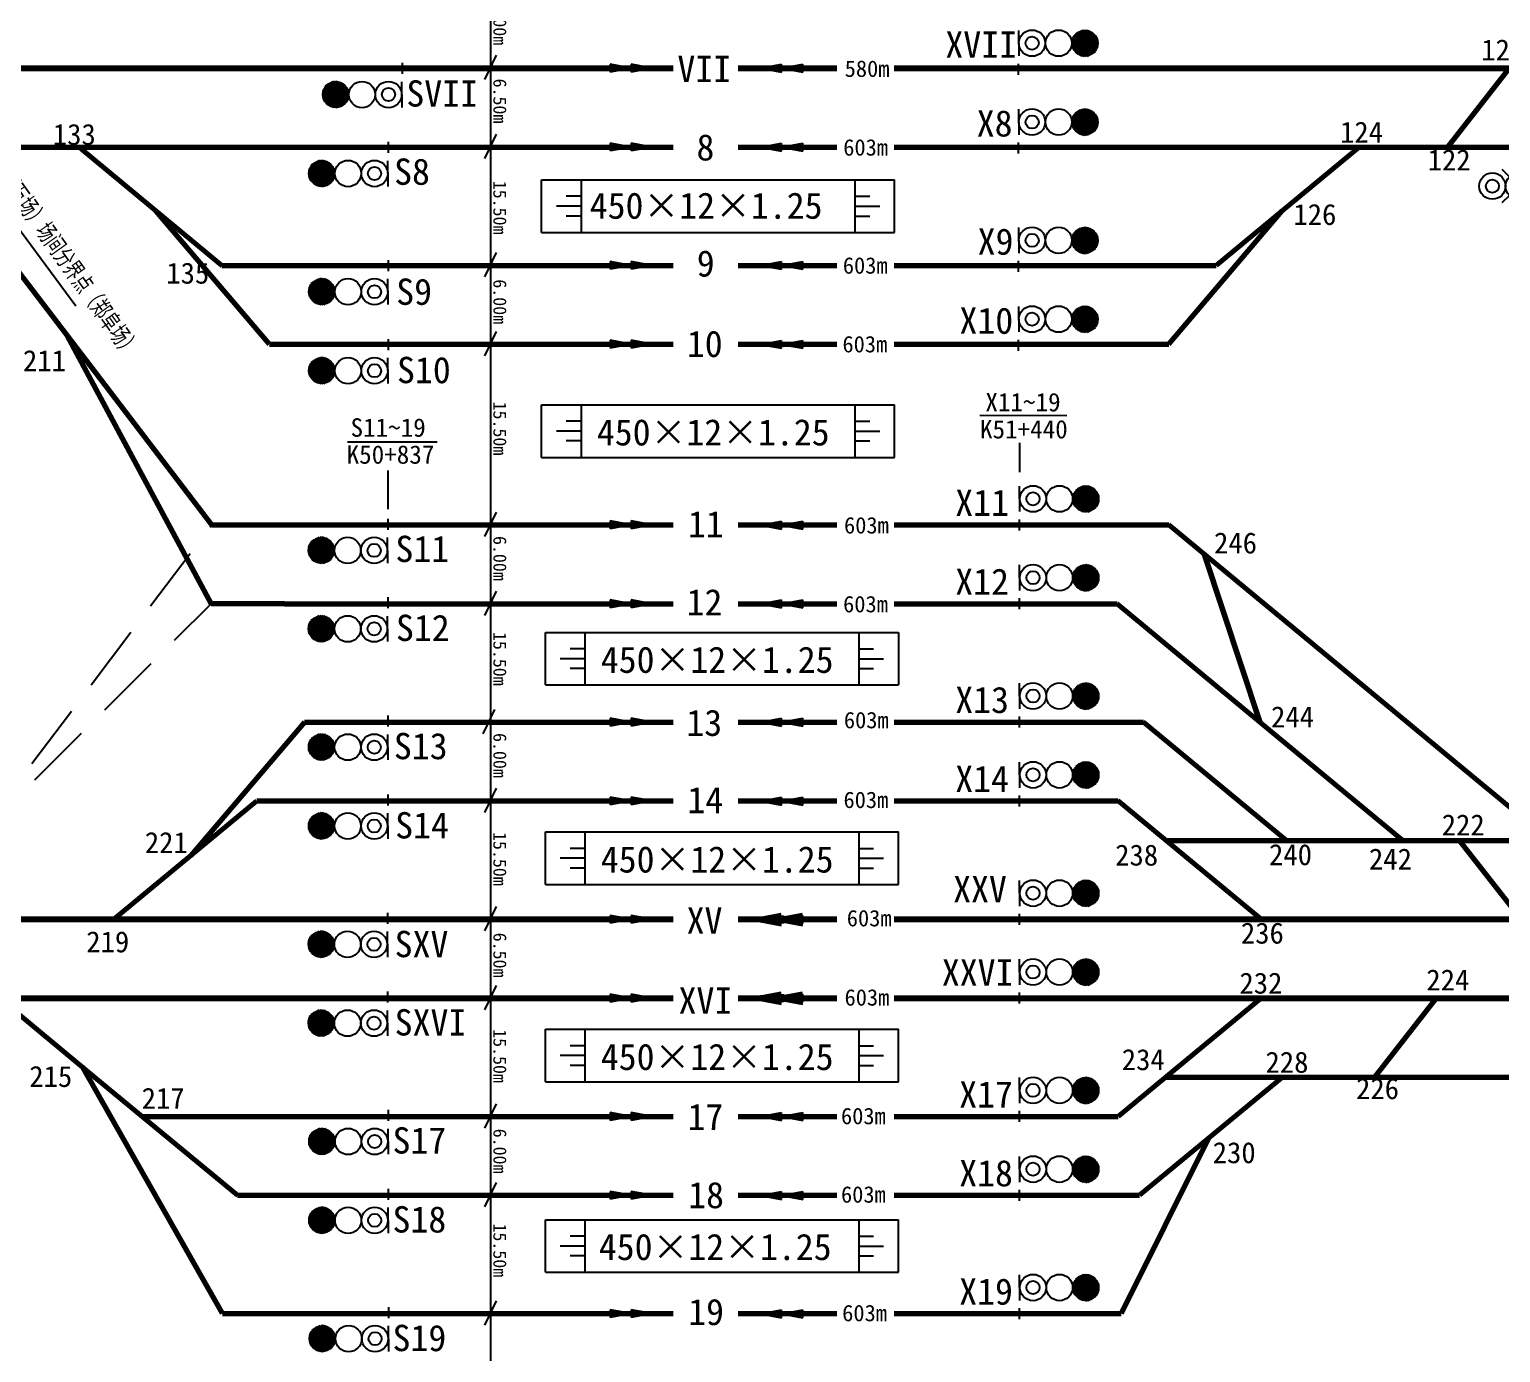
# Model space of a CAD drawing. Header units: millimetres. Extents: x -17381 to -15684, y 1883 to 2345.
# Drawn here: x -16393.1 to -16281.3, y 2091.5 to 2192 of the extents above; entities that cross this region are included whole.
import ezdxf

# ---------------------------------------------------------------- set-up
doc = ezdxf.new("R2010")
doc.units = ezdxf.units.MM
doc.linetypes.add('HIDDEN', pattern=[0.375, 0.25, -0.125])
for name, color, linetype in [('0设计线位', 1, 'Continuous'), ('1', 1, 'Continuous'), ('ZC_新建_标注', 7, 'Continuous'), ('站台', 7, 'Continuous')]:
    doc.layers.add(name, color=color, linetype=linetype)
doc.styles.add('宋体', font='')
doc.styles.add('文字', font='rs9.shx', dxfattribs={"width": 0.75, "bigfont": 'hztxt.shx'})
doc.styles.get('宋体').set_extended_font_data('SimSun')

# ---------------------------------------------------------------- blocks, each defined once
blk = doc.blocks.new('BD')
at = {"layer": '1', "color": 7}
for radius in [1.5, 0.75]:
    blk.add_circle((0, 0), radius, dxfattribs=at)
blk = doc.blocks.new('*X90')
at = {"color": 0}
for p, q in [((-1.5, 0.06), (0.7, 1.33)), ((-1.5, -0.06), (0.8, 1.27)), ((-1.49, 0.18), (0.59, 1.38)), ((-1.49, -0.17), (0.89, 1.21)), ((-1.47, 0.31), (0.47, 1.43)), ((-1.47, -0.27), (0.97, 1.14)), ((-1.45, -0.38), (1.05, 1.07)), ((-1.43, 0.44), (0.33, 1.46)), ((-1.42, -0.48), (1.12, 0.99)), ((-1.39, -0.57), (1.19, 0.92)), ((-1.38, 0.59), (0.18, 1.49)), ((-1.35, -0.66), (1.25, 0.83)), ((-1.3, 0.75), (0, 1.5)), ((-1.3, -0.75), (1.3, 0.75)), ((-1.25, -0.83), (1.35, 0.66)), ((-1.19, -0.92), (1.39, 0.57)), ((-1.17, 0.94), (-0.23, 1.48)), ((-1.12, -0.99), (1.42, 0.48)), ((-1.05, -1.07), (1.45, 0.38)), ((-0.97, -1.14), (1.47, 0.27)), ((-0.89, -1.21), (1.49, 0.17)), ((-0.8, -1.27), (1.5, 0.06)), ((-0.7, -1.33), (1.5, -0.06)), ((-0.59, -1.38), (1.49, -0.18)), ((-0.47, -1.43), (1.47, -0.31)), ((-0.33, -1.46), (1.43, -0.44)), ((-0.18, -1.49), (1.38, -0.59)), ((0, -1.5), (1.3, -0.75)), ((0.23, -1.48), (1.17, -0.94))]:
    blk.add_line(p, q, dxfattribs=at)
blk = doc.blocks.new('KZ_C')
at = {"layer": '1', "color": 7}
for p, q in [((0.02, 3.97), (0.02, 5.92)), ((0.02, 3.97), (0.02, 2.02)), ((0.02, 3.97), (0.02, 2.02)), ((0, -0.84), (0, 0.84))]:
    blk.add_line(p, q, dxfattribs=at)
at = {"layer": '1', "color": 3}
blk.add_circle((6.09, 3.97), 2, dxfattribs=at)
at = {"layer": '1', "color": 1}
blk.add_circle((10.09, 3.97), 1.95, dxfattribs=at)
at = {"layer": '1', "color": 7, "xscale": 1.33333333333303, "yscale": 1.33333333333303, "zscale": 1.33333333333303, "rotation": 180}
blk.add_blockref('BD', (2.06, 3.97), dxfattribs=at)
at = {"layer": '1', "xscale": 1.333300000000236, "yscale": 1.333300000000236, "zscale": 1.333300000000236}
blk.add_blockref('*X90', (10.12, 3.97), dxfattribs=at)
blk = doc.blocks.new('*X32')
at = {"color": 0}
for p, q in [((-0.75, 0.03), (0.35, 0.66)), ((-0.75, -0.08), (0.45, 0.6)), ((-0.73, 0.15), (0.23, 0.71)), ((-0.73, -0.19), (0.53, 0.53)), ((-0.69, 0.29), (0.09, 0.74)), ((-0.69, -0.29), (0.59, 0.46)), ((-0.65, -0.37), (0.65, 0.37)), ((-0.59, -0.46), (0.69, 0.29)), ((-0.58, 0.47), (-0.12, 0.74)), ((-0.53, -0.53), (0.73, 0.19)), ((-0.45, -0.6), (0.75, 0.08)), ((-0.35, -0.66), (0.75, -0.03)), ((-0.23, -0.71), (0.73, -0.15)), ((-0.09, -0.74), (0.69, -0.29)), ((0.12, -0.74), (0.58, -0.47))]:
    blk.add_line(p, q, dxfattribs=at)
blk = doc.blocks.new('ADL')
at = {"layer": '1', "color": 4}
for p, q in [((-1.06, 1.06), (-1.88, 1.88)), ((1.06, 1.06), (1.88, 1.88)), ((-1.88, -1.88), (-1.06, -1.06)), ((1.88, -1.88), (1.06, -1.06))]:
    blk.add_line(p, q, dxfattribs=at)
for radius in [1.5, 0.75]:
    blk.add_circle((0, 0), radius, dxfattribs=at)
blk.add_blockref('*X32', (0, 0), dxfattribs=at)
blk = doc.blocks.new('2XZLA1')
at = {"layer": '1', "color": 7}
for p, q in [((0, -1), (0, 1)), ((0, -1.5), (0, -4.5))]:
    blk.add_line(p, q, dxfattribs=at)
for name, p in [('BD', (-4.5, -3)), ('ADL', (-1.5, -3))]:
    blk.add_blockref(name, p, dxfattribs=at)

msp = doc.modelspace()

# ---------------------------------------------------------------- hatches: boundary and pattern name
at = {"lineweight": -3}
for color, points in [(0, [(-16347.38, 2189.05), (-16348.98, 2189.35), (-16348.98, 2188.75)]), (0, [(-16345.78, 2189.05), (-16347.38, 2189.35), (-16347.38, 2188.75)]), (0, [(-16337.55, 2189.05), (-16335.95, 2188.75), (-16335.95, 2189.35)]), (0, [(-16335.95, 2189.05), (-16334.35, 2188.75), (-16334.35, 2189.35)]), (0, [(-16347.38, 2183.06), (-16348.98, 2183.36), (-16348.98, 2182.76)]), (0, [(-16345.78, 2183.06), (-16347.38, 2183.36), (-16347.38, 2182.76)]), (0, [(-16337.55, 2183.05), (-16335.95, 2182.75), (-16335.95, 2183.35)]), (0, [(-16335.95, 2183.05), (-16334.35, 2182.75), (-16334.35, 2183.35)]), (0, [(-16347.38, 2174.07), (-16348.98, 2174.37), (-16348.98, 2173.77)]), (0, [(-16345.78, 2174.07), (-16347.38, 2174.37), (-16347.38, 2173.77)]), (0, [(-16337.55, 2174.07), (-16335.95, 2173.77), (-16335.95, 2174.37)]), (0, [(-16335.95, 2174.07), (-16334.35, 2173.77), (-16334.35, 2174.37)]), (0, [(-16347.38, 2168.08), (-16348.98, 2168.38), (-16348.98, 2167.78)]), (0, [(-16345.78, 2168.08), (-16347.38, 2168.38), (-16347.38, 2167.78)]), (0, [(-16337.55, 2168.07), (-16335.95, 2167.77), (-16335.95, 2168.37)]), (0, [(-16335.95, 2168.07), (-16334.35, 2167.77), (-16334.35, 2168.37)]), (8, [(-16347.38, 2154.35), (-16348.98, 2154.65), (-16348.98, 2154.05)]), (8, [(-16345.78, 2154.35), (-16347.38, 2154.65), (-16347.38, 2154.05)]), (256, [(-16337.55, 2154.34), (-16335.95, 2154.04), (-16335.95, 2154.64)]), (256, [(-16335.95, 2154.34), (-16334.35, 2154.04), (-16334.35, 2154.64)]), (256, [(-16347.38, 2148.36), (-16348.98, 2148.66), (-16348.98, 2148.06)]), (256, [(-16345.78, 2148.36), (-16347.38, 2148.66), (-16347.38, 2148.06)]), (256, [(-16337.55, 2148.35), (-16335.95, 2148.05), (-16335.95, 2148.65)]), (256, [(-16335.95, 2148.35), (-16334.35, 2148.05), (-16334.35, 2148.65)]), (256, [(-16347.38, 2139.37), (-16348.98, 2139.67), (-16348.98, 2139.07)]), (256, [(-16345.78, 2139.37), (-16347.38, 2139.67), (-16347.38, 2139.07)]), (256, [(-16337.55, 2139.36), (-16335.95, 2139.06), (-16335.95, 2139.66)]), (256, [(-16335.95, 2139.36), (-16334.35, 2139.06), (-16334.35, 2139.66)]), (256, [(-16347.38, 2133.38), (-16348.98, 2133.68), (-16348.98, 2133.08)]), (256, [(-16345.78, 2133.38), (-16347.38, 2133.68), (-16347.38, 2133.08)]), (256, [(-16337.55, 2133.37), (-16335.95, 2133.07), (-16335.95, 2133.67)]), (256, [(-16335.95, 2133.37), (-16334.35, 2133.07), (-16334.35, 2133.67)]), (256, [(-16347.38, 2124.39), (-16348.98, 2124.69), (-16348.98, 2124.09)]), (256, [(-16345.78, 2124.39), (-16347.38, 2124.69), (-16347.38, 2124.09)]), (256, [(-16347.38, 2118.4), (-16348.98, 2118.7), (-16348.98, 2118.1)]), (256, [(-16345.78, 2118.4), (-16347.38, 2118.7), (-16347.38, 2118.1)]), (256, [(-16347.38, 2109.41), (-16348.98, 2109.71), (-16348.98, 2109.11)]), (256, [(-16345.78, 2109.41), (-16347.38, 2109.71), (-16347.38, 2109.11)]), (256, [(-16337.55, 2109.4), (-16335.95, 2109.1), (-16335.95, 2109.7)]), (256, [(-16335.95, 2109.4), (-16334.35, 2109.1), (-16334.35, 2109.7)]), (256, [(-16347.38, 2103.42), (-16348.98, 2103.72), (-16348.98, 2103.12)]), (256, [(-16345.78, 2103.42), (-16347.38, 2103.72), (-16347.38, 2103.12)]), (256, [(-16337.55, 2103.41), (-16335.95, 2103.11), (-16335.95, 2103.71)]), (256, [(-16335.95, 2103.41), (-16334.35, 2103.11), (-16334.35, 2103.71)]), (256, [(-16347.38, 2094.43), (-16348.98, 2094.73), (-16348.98, 2094.13)]), (256, [(-16345.78, 2094.43), (-16347.38, 2094.73), (-16347.38, 2094.13)]), (256, [(-16337.55, 2094.42), (-16335.95, 2094.12), (-16335.95, 2094.72)]), (256, [(-16335.95, 2094.42), (-16334.35, 2094.12), (-16334.35, 2094.72)])]:
    msp.add_hatch(color=color, dxfattribs=at).paths.add_polyline_path(points)
at = {"lineweight": 100}
for points in [[(-16337.55, 2124.38), (-16335.95, 2124.08), (-16335.95, 2124.68)], [(-16335.95, 2124.38), (-16334.35, 2124.08), (-16334.35, 2124.68)], [(-16337.55, 2118.39), (-16335.95, 2118.09), (-16335.95, 2118.69)], [(-16335.95, 2118.39), (-16334.35, 2118.09), (-16334.35, 2118.69)]]:
    msp.add_hatch(color=256, dxfattribs=at).paths.add_polyline_path(points)

# ---------------------------------------------------------------- linework, layer by layer
at = {"color": 0}
for p, q in [((-16357.63, 2190.03), (-16358.53, 2188.18)), ((-16357.63, 2184.03), (-16358.53, 2182.18)), ((-16354.19, 2180.56), (-16327.38, 2180.56)), ((-16354.19, 2176.57), (-16354.19, 2180.56)), ((-16351.19, 2180.56), (-16351.19, 2176.57)), ((-16330.38, 2180.56), (-16330.38, 2176.57)), ((-16327.38, 2176.57), (-16327.38, 2180.56)), ((-16351.19, 2178.57), (-16353.06, 2178.57)), ((-16351.19, 2179.32), (-16352.32, 2179.32)), ((-16330.38, 2179.32), (-16329.25, 2179.32)), ((-16330.38, 2178.57), (-16328.5, 2178.57)), ((-16351.19, 2177.82), (-16352.32, 2177.82)), ((-16330.38, 2177.82), (-16329.25, 2177.82)), ((-16357.63, 2175.04), (-16358.53, 2173.2)), ((-16357.63, 2169.05), (-16358.53, 2167.2)), ((-16354.19, 2163.48), (-16327.38, 2163.48)), ((-16354.19, 2159.48), (-16354.19, 2163.48)), ((-16351.19, 2163.48), (-16351.19, 2159.48)), ((-16330.38, 2163.48), (-16330.38, 2159.48)), ((-16327.38, 2159.48), (-16327.38, 2163.48)), ((-16351.19, 2162.23), (-16352.32, 2162.23)), ((-16330.38, 2162.23), (-16329.25, 2162.23)), ((-16320.88, 2162.68), (-16314.29, 2162.67)), ((-16368.94, 2160.66), (-16362.13, 2160.66)), ((-16351.19, 2161.48), (-16353.06, 2161.48)), ((-16351.19, 2160.73), (-16352.32, 2160.73)), ((-16330.38, 2161.48), (-16328.5, 2161.48)), ((-16330.38, 2160.73), (-16329.25, 2160.73)), ((-16357.63, 2155.32), (-16358.53, 2153.47)), ((-16357.63, 2149.33), (-16358.53, 2147.48)), ((-16357.76, 2140.34), (-16358.65, 2138.49)), ((-16357.63, 2134.35), (-16358.53, 2132.5)), ((-16357.63, 2125.36), (-16358.53, 2123.51)), ((-16357.63, 2119.37), (-16358.53, 2117.52)), ((-16357.63, 2110.38), (-16358.53, 2108.53)), ((-16357.63, 2104.39), (-16358.53, 2102.54)), ((-16357.63, 2095.4), (-16358.53, 2093.55))]:
    msp.add_line(p, q, dxfattribs=at)
at = {"color": 1, "lineweight": 100, "ltscale": 0.5}
for p, q in [((-16448.68, 2189.05), (-16344.19, 2189.05)), ((-16339.25, 2189.05), (-16331.76, 2189.05)), ((-16327.4, 2189.05), (-16211.73, 2189.05))]:
    msp.add_line(p, q, dxfattribs=at)
at = {"color": 0, "lineweight": -3}
for p, q in [((-16348.98, 2189.35), (-16347.38, 2189.05)), ((-16347.38, 2189.05), (-16348.98, 2189.35)), ((-16348.98, 2189.35), (-16348.98, 2188.75)), ((-16347.38, 2189.05), (-16348.98, 2188.75)), ((-16347.38, 2189.35), (-16345.78, 2189.05)), ((-16345.78, 2189.05), (-16347.38, 2189.35)), ((-16347.38, 2189.35), (-16347.38, 2188.75)), ((-16347.38, 2189.05), (-16345.78, 2189.05)), ((-16345.78, 2189.05), (-16347.38, 2188.75)), ((-16337.55, 2189.05), (-16335.95, 2189.35)), ((-16336.25, 2189.05), (-16337.55, 2189.05)), ((-16335.95, 2189.05), (-16337.55, 2189.05)), ((-16335.95, 2188.75), (-16337.55, 2189.05)), ((-16337.55, 2189.05), (-16335.95, 2188.75)), ((-16335.95, 2189.05), (-16334.35, 2189.35)), ((-16335.95, 2188.75), (-16335.95, 2189.35)), ((-16334.35, 2188.75), (-16335.95, 2189.05)), ((-16335.95, 2189.05), (-16334.35, 2188.75)), ((-16334.35, 2188.75), (-16334.35, 2189.35)), ((-16348.98, 2183.36), (-16347.38, 2183.06)), ((-16347.38, 2183.06), (-16348.98, 2183.36)), ((-16348.98, 2183.36), (-16348.98, 2182.76)), ((-16347.38, 2183.06), (-16348.98, 2182.76)), ((-16347.38, 2183.36), (-16345.78, 2183.06)), ((-16345.78, 2183.06), (-16347.38, 2183.36)), ((-16347.38, 2183.36), (-16347.38, 2182.76)), ((-16347.38, 2183.06), (-16345.78, 2183.06)), ((-16345.78, 2183.06), (-16347.38, 2182.76)), ((-16337.55, 2183.05), (-16335.95, 2183.35)), ((-16336.25, 2183.05), (-16337.55, 2183.05)), ((-16335.95, 2183.05), (-16337.55, 2183.05)), ((-16335.95, 2182.75), (-16337.55, 2183.05)), ((-16337.55, 2183.05), (-16335.95, 2182.75)), ((-16335.95, 2183.05), (-16334.35, 2183.35)), ((-16335.95, 2182.75), (-16335.95, 2183.35)), ((-16334.35, 2182.75), (-16335.95, 2183.05)), ((-16335.95, 2183.05), (-16334.35, 2182.75)), ((-16334.35, 2182.75), (-16334.35, 2183.35)), ((-16348.98, 2174.37), (-16347.38, 2174.07)), ((-16347.38, 2174.07), (-16348.98, 2174.37)), ((-16348.98, 2174.37), (-16348.98, 2173.77)), ((-16347.38, 2174.07), (-16348.98, 2173.77)), ((-16347.38, 2174.37), (-16345.78, 2174.07)), ((-16345.78, 2174.07), (-16347.38, 2174.37)), ((-16347.38, 2174.37), (-16347.38, 2173.77)), ((-16347.38, 2174.07), (-16345.78, 2174.07)), ((-16345.78, 2174.07), (-16347.38, 2173.77)), ((-16337.55, 2174.07), (-16335.95, 2174.37)), ((-16336.25, 2174.07), (-16337.55, 2174.07)), ((-16335.95, 2174.07), (-16337.55, 2174.07)), ((-16335.95, 2173.77), (-16337.55, 2174.07)), ((-16337.55, 2174.07), (-16335.95, 2173.77)), ((-16335.95, 2174.07), (-16334.35, 2174.37)), ((-16335.95, 2173.77), (-16335.95, 2174.37)), ((-16334.35, 2173.77), (-16335.95, 2174.07)), ((-16335.95, 2174.07), (-16334.35, 2173.77)), ((-16334.35, 2173.77), (-16334.35, 2174.37)), ((-16348.98, 2168.38), (-16347.38, 2168.08)), ((-16347.38, 2168.08), (-16348.98, 2168.38)), ((-16348.98, 2168.38), (-16348.98, 2167.78)), ((-16347.38, 2168.38), (-16345.78, 2168.08)), ((-16345.78, 2168.08), (-16347.38, 2168.38)), ((-16347.38, 2168.38), (-16347.38, 2167.78)), ((-16337.55, 2168.07), (-16335.95, 2168.37)), ((-16335.95, 2168.07), (-16334.35, 2168.37)), ((-16335.95, 2167.77), (-16335.95, 2168.37)), ((-16334.35, 2167.77), (-16334.35, 2168.37)), ((-16347.38, 2168.08), (-16348.98, 2167.78)), ((-16347.38, 2168.08), (-16345.78, 2168.08)), ((-16345.78, 2168.08), (-16347.38, 2167.78)), ((-16336.25, 2168.07), (-16337.55, 2168.07)), ((-16335.95, 2168.07), (-16337.55, 2168.07)), ((-16335.95, 2167.77), (-16337.55, 2168.07)), ((-16337.55, 2168.07), (-16335.95, 2167.77)), ((-16334.35, 2167.77), (-16335.95, 2168.07)), ((-16335.95, 2168.07), (-16334.35, 2167.77)), ((-16317.86, 2158.36), (-16317.86, 2160.58))]:
    msp.add_line(p, q, dxfattribs=at)
at = {"color": 1, "lineweight": 70}
for p, q in [((-16285.37, 2183.06), (-16280.68, 2189.05)), ((-16284.8, 2183.06), (-16274.11, 2183.06))]:
    msp.add_line(p, q, dxfattribs=at)
at = {"color": 1, "lineweight": 70, "ltscale": 0.5}
for p, q in [((-16416.42, 2183.06), (-16344.19, 2183.06)), ((-16339.25, 2183.06), (-16331.76, 2183.06)), ((-16327.4, 2183.06), (-16284.8, 2183.06)), ((-16378.48, 2174.07), (-16344.19, 2174.07)), ((-16339.25, 2174.07), (-16331.76, 2174.07)), ((-16327.4, 2174.07), (-16302.93, 2174.07)), ((-16374.87, 2168.08), (-16344.19, 2168.08)), ((-16339.25, 2168.08), (-16331.76, 2168.08)), ((-16327.4, 2168.08), (-16306.54, 2168.08))]:
    msp.add_line(p, q, dxfattribs=at)
at = {"color": 8, "linetype": 'Continuous', "lineweight": 70, "ltscale": 0.5}
for p, q in [((-16401.15, 2183.06), (-16379.25, 2154.35)), ((-16390.25, 2168.77), (-16379.3, 2148.36))]:
    msp.add_line(p, q, dxfattribs=at)
at = {"color": 0, "ltscale": 0.5}
msp.add_line((-16389.57, 2170.96), (-16396.69, 2180.6), dxfattribs=at)
at = {"color": 0, "linetype": 'Continuous'}
for p, q in [((-16354.19, 2176.57), (-16327.38, 2176.57)), ((-16354.19, 2159.48), (-16327.38, 2159.48))]:
    msp.add_line(p, q, dxfattribs=at)
at = {"color": 8, "lineweight": -3}
for p, q in [((-16365.88, 2158.48), (-16365.88, 2155.56)), ((-16348.98, 2154.65), (-16347.38, 2154.35)), ((-16347.38, 2154.35), (-16348.98, 2154.65)), ((-16348.98, 2154.65), (-16348.98, 2154.05)), ((-16347.38, 2154.35), (-16348.98, 2154.05)), ((-16347.38, 2154.65), (-16345.78, 2154.35)), ((-16345.78, 2154.35), (-16347.38, 2154.65)), ((-16347.38, 2154.65), (-16347.38, 2154.05)), ((-16347.38, 2154.35), (-16345.78, 2154.35)), ((-16345.78, 2154.35), (-16347.38, 2154.05)), ((-16337.55, 2154.34), (-16335.95, 2154.64)), ((-16348.98, 2148.66), (-16348.98, 2148.06)), ((-16337.55, 2148.35), (-16335.95, 2148.65)), ((-16335.95, 2148.35), (-16334.35, 2148.65)), ((-16337.55, 2139.36), (-16335.95, 2139.66)), ((-16327.08, 2097.57), (-16327.08, 2101.56)), ((-16347.38, 2094.43), (-16348.98, 2094.13))]:
    msp.add_line(p, q, dxfattribs=at)
at = {"color": 8, "linetype": 'HIDDEN', "ltscale": 20}
for p, q in [((-16397.44, 2130.23), (-16379.25, 2154.35)), ((-16403.29, 2124.39), (-16379.3, 2148.36))]:
    msp.add_line(p, q, dxfattribs=at)
at = {"color": 8, "linetype": 'ByBlock', "lineweight": 70, "ltscale": 0.5}
for p, q in [((-16379.25, 2154.35), (-16374.85, 2154.35)), ((-16373.72, 2148.36), (-16379.3, 2148.36))]:
    msp.add_line(p, q, dxfattribs=at)
at = {"color": 8, "lineweight": 70, "ltscale": 0.5}
for p, q in [((-16374.85, 2154.35), (-16344.19, 2154.35)), ((-16339.25, 2154.35), (-16331.76, 2154.35)), ((-16327.4, 2154.35), (-16306.54, 2154.35)), ((-16373.72, 2148.36), (-16344.19, 2148.36)), ((-16339.25, 2148.36), (-16331.76, 2148.36)), ((-16327.4, 2148.36), (-16310.47, 2148.36)), ((-16372.21, 2139.37), (-16344.19, 2139.37)), ((-16339.25, 2139.37), (-16331.76, 2139.37)), ((-16327.4, 2139.37), (-16308.45, 2139.37)), ((-16375.82, 2133.38), (-16344.19, 2133.38)), ((-16339.25, 2133.38), (-16331.76, 2133.38)), ((-16327.4, 2133.38), (-16310.39, 2133.38)), ((-16306.77, 2130.38), (-16242.58, 2130.38)), ((-16378.42, 2094.43), (-16389.07, 2113.17)), ((-16306.77, 2112.4), (-16230.77, 2112.4)), ((-16384.53, 2109.41), (-16344.19, 2109.41)), ((-16327.4, 2109.41), (-16310.39, 2109.41)), ((-16303.52, 2107.75), (-16310.16, 2094.43)), ((-16377.3, 2103.42), (-16344.19, 2103.42)), ((-16327.4, 2103.42), (-16308.76, 2103.42)), ((-16378.42, 2094.43), (-16344.19, 2094.43)), ((-16339.25, 2094.43), (-16331.76, 2094.43)), ((-16327.4, 2094.43), (-16310.16, 2094.43))]:
    msp.add_line(p, q, dxfattribs=at)
at = {"lineweight": -3}
for p, q in [((-16336.25, 2154.34), (-16337.55, 2154.34)), ((-16335.95, 2154.34), (-16337.55, 2154.34)), ((-16335.95, 2154.04), (-16337.55, 2154.34)), ((-16337.55, 2154.34), (-16335.95, 2154.04)), ((-16335.95, 2154.34), (-16334.35, 2154.64)), ((-16335.95, 2154.04), (-16335.95, 2154.64)), ((-16334.35, 2154.04), (-16335.95, 2154.34)), ((-16335.95, 2154.34), (-16334.35, 2154.04)), ((-16334.35, 2154.04), (-16334.35, 2154.64)), ((-16348.98, 2148.66), (-16347.38, 2148.36)), ((-16347.38, 2148.36), (-16348.98, 2148.66)), ((-16347.38, 2148.36), (-16348.98, 2148.06)), ((-16347.38, 2148.66), (-16345.78, 2148.36)), ((-16345.78, 2148.36), (-16347.38, 2148.66)), ((-16347.38, 2148.66), (-16347.38, 2148.06)), ((-16347.38, 2148.36), (-16345.78, 2148.36)), ((-16345.78, 2148.36), (-16347.38, 2148.06)), ((-16336.25, 2148.35), (-16337.55, 2148.35)), ((-16335.95, 2148.35), (-16337.55, 2148.35)), ((-16335.95, 2148.05), (-16337.55, 2148.35)), ((-16337.55, 2148.35), (-16335.95, 2148.05)), ((-16335.95, 2148.05), (-16335.95, 2148.65)), ((-16334.35, 2148.05), (-16335.95, 2148.35)), ((-16335.95, 2148.35), (-16334.35, 2148.05)), ((-16334.35, 2148.05), (-16334.35, 2148.65)), ((-16348.98, 2139.67), (-16347.38, 2139.37)), ((-16347.38, 2139.37), (-16348.98, 2139.67)), ((-16348.98, 2139.67), (-16348.98, 2139.07)), ((-16347.38, 2139.37), (-16348.98, 2139.07)), ((-16347.38, 2139.67), (-16345.78, 2139.37)), ((-16345.78, 2139.37), (-16347.38, 2139.67)), ((-16347.38, 2139.67), (-16347.38, 2139.07)), ((-16347.38, 2139.37), (-16345.78, 2139.37)), ((-16345.78, 2139.37), (-16347.38, 2139.07)), ((-16336.25, 2139.36), (-16337.55, 2139.36)), ((-16335.95, 2139.36), (-16337.55, 2139.36)), ((-16335.95, 2139.06), (-16337.55, 2139.36)), ((-16337.55, 2139.36), (-16335.95, 2139.06)), ((-16335.95, 2139.36), (-16334.35, 2139.66)), ((-16335.95, 2139.06), (-16335.95, 2139.66)), ((-16334.35, 2139.06), (-16335.95, 2139.36)), ((-16335.95, 2139.36), (-16334.35, 2139.06)), ((-16334.35, 2139.06), (-16334.35, 2139.66)), ((-16348.98, 2133.68), (-16347.38, 2133.38)), ((-16347.38, 2133.38), (-16348.98, 2133.68)), ((-16348.98, 2133.68), (-16348.98, 2133.08)), ((-16347.38, 2133.68), (-16345.78, 2133.38)), ((-16345.78, 2133.38), (-16347.38, 2133.68)), ((-16347.38, 2133.68), (-16347.38, 2133.08)), ((-16337.55, 2133.37), (-16335.95, 2133.67)), ((-16335.95, 2133.37), (-16334.35, 2133.67)), ((-16335.95, 2133.07), (-16335.95, 2133.67)), ((-16334.35, 2133.07), (-16334.35, 2133.67)), ((-16347.38, 2133.38), (-16348.98, 2133.08)), ((-16347.38, 2133.38), (-16345.78, 2133.38)), ((-16345.78, 2133.38), (-16347.38, 2133.08)), ((-16336.25, 2133.37), (-16337.55, 2133.37)), ((-16335.95, 2133.37), (-16337.55, 2133.37)), ((-16335.95, 2133.07), (-16337.55, 2133.37)), ((-16337.55, 2133.37), (-16335.95, 2133.07)), ((-16334.35, 2133.07), (-16335.95, 2133.37)), ((-16335.95, 2133.37), (-16334.35, 2133.07)), ((-16348.98, 2124.69), (-16347.38, 2124.39)), ((-16347.38, 2124.39), (-16348.98, 2124.69)), ((-16348.98, 2124.69), (-16348.98, 2124.09)), ((-16347.38, 2124.39), (-16348.98, 2124.09)), ((-16347.38, 2124.69), (-16345.78, 2124.39)), ((-16345.78, 2124.39), (-16347.38, 2124.69)), ((-16347.38, 2124.69), (-16347.38, 2124.09)), ((-16347.38, 2124.39), (-16345.78, 2124.39)), ((-16345.78, 2124.39), (-16347.38, 2124.09)), ((-16334.35, 2124.08), (-16334.35, 2124.68)), ((-16348.98, 2118.7), (-16347.38, 2118.4)), ((-16347.38, 2118.4), (-16348.98, 2118.7)), ((-16348.98, 2118.7), (-16348.98, 2118.1)), ((-16347.38, 2118.4), (-16348.98, 2118.1)), ((-16347.38, 2118.7), (-16345.78, 2118.4)), ((-16345.78, 2118.4), (-16347.38, 2118.7)), ((-16347.38, 2118.7), (-16347.38, 2118.1)), ((-16347.38, 2118.4), (-16345.78, 2118.4)), ((-16345.78, 2118.4), (-16347.38, 2118.1)), ((-16334.35, 2118.09), (-16334.35, 2118.69)), ((-16348.98, 2109.71), (-16347.38, 2109.41)), ((-16347.38, 2109.41), (-16348.98, 2109.71)), ((-16348.98, 2109.71), (-16348.98, 2109.11)), ((-16347.38, 2109.41), (-16348.98, 2109.11)), ((-16347.38, 2109.71), (-16345.78, 2109.41)), ((-16345.78, 2109.41), (-16347.38, 2109.71)), ((-16347.38, 2109.71), (-16347.38, 2109.11)), ((-16347.38, 2109.41), (-16345.78, 2109.41)), ((-16345.78, 2109.41), (-16347.38, 2109.11)), ((-16337.55, 2109.4), (-16335.95, 2109.7)), ((-16336.25, 2109.4), (-16337.55, 2109.4)), ((-16335.95, 2109.4), (-16337.55, 2109.4)), ((-16335.95, 2109.1), (-16337.55, 2109.4)), ((-16337.55, 2109.4), (-16335.95, 2109.1)), ((-16335.95, 2109.4), (-16334.35, 2109.7)), ((-16335.95, 2109.1), (-16335.95, 2109.7)), ((-16334.35, 2109.1), (-16335.95, 2109.4)), ((-16335.95, 2109.4), (-16334.35, 2109.1)), ((-16334.35, 2109.1), (-16334.35, 2109.7)), ((-16348.98, 2103.72), (-16347.38, 2103.42)), ((-16347.38, 2103.42), (-16348.98, 2103.72)), ((-16348.98, 2103.72), (-16348.98, 2103.12)), ((-16347.38, 2103.72), (-16345.78, 2103.42)), ((-16345.78, 2103.42), (-16347.38, 2103.72)), ((-16347.38, 2103.72), (-16347.38, 2103.12)), ((-16337.55, 2103.41), (-16335.95, 2103.71)), ((-16335.95, 2103.41), (-16334.35, 2103.71)), ((-16335.95, 2103.11), (-16335.95, 2103.71)), ((-16334.35, 2103.11), (-16334.35, 2103.71)), ((-16347.38, 2103.42), (-16348.98, 2103.12)), ((-16347.38, 2103.42), (-16345.78, 2103.42)), ((-16345.78, 2103.42), (-16347.38, 2103.12)), ((-16336.25, 2103.41), (-16337.55, 2103.41)), ((-16335.95, 2103.41), (-16337.55, 2103.41)), ((-16335.95, 2103.11), (-16337.55, 2103.41)), ((-16337.55, 2103.41), (-16335.95, 2103.11)), ((-16334.35, 2103.11), (-16335.95, 2103.41)), ((-16335.95, 2103.41), (-16334.35, 2103.11)), ((-16348.98, 2094.73), (-16347.38, 2094.43)), ((-16347.38, 2094.43), (-16348.98, 2094.73)), ((-16348.98, 2094.73), (-16348.98, 2094.13)), ((-16347.38, 2094.73), (-16345.78, 2094.43)), ((-16345.78, 2094.43), (-16347.38, 2094.73)), ((-16347.38, 2094.73), (-16347.38, 2094.13)), ((-16337.55, 2094.42), (-16335.95, 2094.72)), ((-16335.95, 2094.42), (-16334.35, 2094.72)), ((-16335.95, 2094.12), (-16335.95, 2094.72)), ((-16334.35, 2094.12), (-16334.35, 2094.72)), ((-16347.38, 2094.43), (-16345.78, 2094.43)), ((-16345.78, 2094.43), (-16347.38, 2094.13)), ((-16336.25, 2094.42), (-16337.55, 2094.42)), ((-16335.95, 2094.42), (-16337.55, 2094.42)), ((-16335.95, 2094.12), (-16337.55, 2094.42)), ((-16337.55, 2094.42), (-16335.95, 2094.12)), ((-16334.35, 2094.12), (-16335.95, 2094.42)), ((-16335.95, 2094.42), (-16334.35, 2094.12))]:
    msp.add_line(p, q, dxfattribs=at)
at = {"color": 8, "lineweight": 70}
for p, q in [((-16303.84, 2152.12), (-16299.61, 2139.37)), ((-16284.83, 2136.37), (-16295.68, 2145.36)), ((-16284.46, 2130.38), (-16279.77, 2124.39)), ((-16290.92, 2112.4), (-16286.23, 2118.4))]:
    msp.add_line(p, q, dxfattribs=at)
for p, q in [((-16353.89, 2146.19), (-16327.08, 2146.19)), ((-16353.89, 2142.2), (-16353.89, 2146.19)), ((-16350.9, 2146.19), (-16350.9, 2142.2)), ((-16350.9, 2144.94), (-16352.02, 2144.94)), ((-16350.9, 2144.19), (-16352.77, 2144.19)), ((-16350.9, 2143.45), (-16352.02, 2143.45)), ((-16353.89, 2131.03), (-16327.08, 2131.03)), ((-16353.89, 2127.04), (-16353.89, 2131.03)), ((-16350.9, 2131.03), (-16350.9, 2127.04)), ((-16350.9, 2129.78), (-16352.02, 2129.78)), ((-16350.9, 2129.03), (-16352.77, 2129.03)), ((-16350.9, 2128.28), (-16352.02, 2128.28)), ((-16353.89, 2116.03), (-16327.08, 2116.03)), ((-16353.89, 2112.04), (-16353.89, 2116.03)), ((-16350.9, 2116.03), (-16350.9, 2112.04)), ((-16350.9, 2114.78), (-16352.02, 2114.78)), ((-16350.9, 2114.03), (-16352.77, 2114.03)), ((-16350.9, 2113.28), (-16352.02, 2113.28)), ((-16353.89, 2101.56), (-16327.08, 2101.56)), ((-16353.89, 2097.57), (-16353.89, 2101.56)), ((-16350.9, 2101.56), (-16350.9, 2097.57)), ((-16350.9, 2100.31), (-16352.02, 2100.31)), ((-16350.9, 2099.56), (-16352.77, 2099.56)), ((-16350.9, 2098.81), (-16352.02, 2098.81))]:
    msp.add_line(p, q)
at = {"color": 8}
for p, q in [((-16330.08, 2146.19), (-16330.08, 2142.2)), ((-16330.08, 2144.94), (-16328.96, 2144.94)), ((-16330.08, 2144.19), (-16328.21, 2144.19)), ((-16330.08, 2143.45), (-16328.96, 2143.45)), ((-16330.08, 2131.03), (-16330.08, 2127.04)), ((-16327.08, 2127.04), (-16327.08, 2131.03)), ((-16330.08, 2129.78), (-16328.96, 2129.78)), ((-16330.08, 2129.03), (-16328.21, 2129.03)), ((-16330.08, 2128.28), (-16328.96, 2128.28)), ((-16330.08, 2116.03), (-16330.08, 2112.04)), ((-16327.08, 2112.04), (-16327.08, 2116.03)), ((-16330.08, 2114.78), (-16328.96, 2114.78)), ((-16330.08, 2114.03), (-16328.21, 2114.03)), ((-16330.08, 2113.28), (-16328.96, 2113.28)), ((-16330.08, 2101.56), (-16330.08, 2097.57)), ((-16330.08, 2100.31), (-16328.96, 2100.31)), ((-16330.08, 2099.56), (-16328.21, 2099.56)), ((-16330.08, 2098.81), (-16328.96, 2098.81))]:
    msp.add_line(p, q, dxfattribs=at)
at = {"linetype": 'Continuous'}
for p, q in [((-16353.89, 2142.2), (-16327.08, 2142.2)), ((-16353.89, 2127.04), (-16327.08, 2127.04)), ((-16353.89, 2112.04), (-16327.08, 2112.04)), ((-16353.89, 2097.57), (-16327.08, 2097.57))]:
    msp.add_line(p, q, dxfattribs=at)
at = {"color": 8, "lineweight": 100, "ltscale": 0.5}
for p, q in [((-16401.72, 2124.39), (-16344.19, 2124.39)), ((-16339.25, 2124.39), (-16331.76, 2124.39)), ((-16327.4, 2124.39), (-16191.2, 2124.39)), ((-16403.02, 2118.4), (-16344.19, 2118.4)), ((-16339.25, 2118.4), (-16331.76, 2118.4)), ((-16327.4, 2118.4), (-16199.4, 2118.4))]:
    msp.add_line(p, q, dxfattribs=at)
at = {"lineweight": 100}
for p, q in [((-16337.55, 2124.38), (-16335.95, 2124.68)), ((-16336.25, 2124.38), (-16337.55, 2124.38)), ((-16335.95, 2124.38), (-16337.55, 2124.38)), ((-16335.95, 2124.08), (-16337.55, 2124.38)), ((-16337.55, 2124.38), (-16335.95, 2124.08)), ((-16335.95, 2124.38), (-16334.35, 2124.68)), ((-16335.95, 2124.08), (-16335.95, 2124.68)), ((-16334.35, 2124.08), (-16335.95, 2124.38)), ((-16335.95, 2124.38), (-16334.35, 2124.08)), ((-16337.55, 2118.39), (-16335.95, 2118.69)), ((-16336.25, 2118.39), (-16337.55, 2118.39)), ((-16335.95, 2118.39), (-16337.55, 2118.39)), ((-16335.95, 2118.09), (-16337.55, 2118.39)), ((-16337.55, 2118.39), (-16335.95, 2118.09)), ((-16335.95, 2118.39), (-16334.35, 2118.69)), ((-16335.95, 2118.09), (-16335.95, 2118.69)), ((-16334.35, 2118.09), (-16335.95, 2118.39)), ((-16335.95, 2118.39), (-16334.35, 2118.09))]:
    msp.add_line(p, q, dxfattribs=at)
at = {"lineweight": 70, "ltscale": 0.5}
for p, q in [((-16339.25, 2109.41), (-16331.76, 2109.41)), ((-16339.25, 2103.42), (-16331.76, 2103.42))]:
    msp.add_line(p, q, dxfattribs=at)
at = {"color": 8, "lineweight": -3}
msp.add_lwpolyline([(-16327.08, 2146.19), (-16327.08, 2142.2)], dxfattribs=at)
at = {"layer": '0设计线位', "color": 0, "lineweight": -3}
msp.add_line((-16358.08, 2231), (-16358.08, 1998.55), dxfattribs=at)
at = {"layer": '站台', "color": 1, "lineweight": 70}
for p, q in [((-16389.33, 2183.06), (-16378.48, 2174.07)), ((-16292.08, 2183.06), (-16302.93, 2174.07)), ((-16374.87, 2168.08), (-16383.49, 2178.22)), ((-16306.54, 2168.08), (-16297.92, 2178.22))]:
    msp.add_line(p, q, dxfattribs=at)
at = {"layer": '站台', "color": 8, "lineweight": 70}
for p, q in [((-16295.68, 2145.36), (-16306.54, 2154.35)), ((-16299.61, 2139.37), (-16310.47, 2148.36)), ((-16372.21, 2139.37), (-16380.83, 2129.23)), ((-16297.59, 2130.38), (-16308.45, 2139.37)), ((-16288.76, 2130.38), (-16299.61, 2139.37)), ((-16277.59, 2130.38), (-16284.83, 2136.37)), ((-16386.68, 2124.39), (-16375.82, 2133.38)), ((-16299.53, 2124.39), (-16310.39, 2133.38)), ((-16395.39, 2118.4), (-16388.15, 2112.4)), ((-16299.53, 2118.4), (-16310.39, 2109.41)), ((-16388.15, 2112.4), (-16377.3, 2103.42)), ((-16297.9, 2112.4), (-16308.76, 2103.42))]:
    msp.add_line(p, q, dxfattribs=at)

# ---------------------------------------------------------------- block references
at = {"color": 0, "xscale": 0.4993675000005169, "yscale": 0.4993675000005169, "zscale": 0.4993675000005169}
for p in [(-16317.95, 2188.97), (-16317.95, 2182.98), (-16317.95, 2173.99), (-16317.95, 2168)]:
    msp.add_blockref('KZ_C', p, dxfattribs=at)
at = {"color": 0, "xscale": 0.4993675000005169, "yscale": 0.4993675000005169, "zscale": 0.4993675000005169, "rotation": 180}
for p in [(-16364.79, 2189.03), (-16365.85, 2183.03), (-16365.85, 2174.05), (-16365.85, 2168.05)]:
    msp.add_blockref('KZ_C', p, dxfattribs=at)
at = {"color": 0, "ltscale": 0.5, "xscale": 0.665656877503325, "yscale": 0.665656877499714, "zscale": 0.6656568774997136, "rotation": 359.8202412323963}
msp.add_blockref('2XZLA1', (-16278.95, 2182.08), dxfattribs=at)
at = {"color": 8, "xscale": 0.4993675000005169, "yscale": 0.4993675000005169, "zscale": 0.4993675000005169}
for p in [(-16317.88, 2154.35), (-16317.88, 2148.36), (-16317.88, 2139.37), (-16317.88, 2133.38), (-16317.88, 2124.39), (-16317.88, 2118.4), (-16317.88, 2109.41), (-16317.88, 2103.42), (-16317.88, 2094.43)]:
    msp.add_blockref('KZ_C', p, dxfattribs=at)
at = {"color": 8, "xscale": 0.4993675000005169, "yscale": 0.4993675000005169, "zscale": 0.4993675000005169, "rotation": 180}
for p in [(-16365.88, 2154.4), (-16365.88, 2148.44), (-16365.87, 2139.45), (-16365.87, 2133.46), (-16365.89, 2124.47), (-16365.89, 2118.48), (-16365.84, 2109.49), (-16365.84, 2103.5), (-16365.81, 2094.51)]:
    msp.add_blockref('KZ_C', p, dxfattribs=at)

# ---------------------------------------------------------------- texts
at = {"color": 0, "ltscale": 0.5, "style": '宋体'}
for s, height, p in [('XVII', 2, (-16323.51, 2189.84)), ('120', 1.6, (-16282.8, 2189.64)), ('VII', 2, (-16343.87, 2188)), ('580m', 1.25, (-16331.16, 2188.39)), ('SVII', 2, (-16364.46, 2186.13)), ('X8', 2, (-16321.13, 2183.86)), ('133', 1.6, (-16391.32, 2183.22)), ('8', 2, (-16342.42, 2182.04)), ('124', 1.6, (-16293.53, 2183.39)), ('603m', 1.25, (-16331.27, 2182.41)), ('122', 1.6, (-16286.87, 2181.28)), ('S8', 2, (-16365.39, 2180.19)), ('126', 1.6, (-16297.07, 2177.14)), ('X9', 2, (-16321.06, 2174.88)), ('9', 2, (-16342.4, 2173.22)), ('135', 1.6, (-16382.7, 2172.68)), ('603m', 1.25, (-16331.3, 2173.44)), ('S9', 2, (-16365.23, 2171.07)), ('X10', 2, (-16322.44, 2168.87)), ('10', 2, (-16343.15, 2167.11)), ('603m', 1.25, (-16331.33, 2167.46)), ('211', 1.6, (-16393.59, 2166.03)), ('S10', 2, (-16365.17, 2165.12)), ('603m', 1.25, (-16331, 2123.85)), ('603m', 1.25, (-16331.17, 2117.83)), ('603m', 1.25, (-16331.44, 2108.82)), ('603m', 1.25, (-16331.44, 2102.86)), ('603m', 1.25, (-16331.35, 2093.85))]:
    msp.add_text(s, height=height, dxfattribs=at).set_placement(p)
at = {"color": 0, "style": '宋体'}
for s, height, p in [('450×12×1.25', 2, (-16350.53, 2177.61)), ('X11~19', 1.4, (-16320.47, 2162.98)), ('S11~19', 1.4, (-16368.7, 2161.05)), ('450×12×1.25', 2, (-16349.99, 2160.39)), ('K51+440', 1.4, (-16320.88, 2160.92)), ('K50+837', 1.4, (-16369, 2159))]:
    msp.add_text(s, height=height, dxfattribs=at).set_placement(p)
at = {"ltscale": 0.5, "style": '宋体'}
for s, height, p in [('X11', 2, (-16322.76, 2155.04)), ('11', 2, (-16343.07, 2153.41)), ('603m', 1.25, (-16331.21, 2153.7)), ('S11', 2, (-16365.29, 2151.53)), ('246', 1.6, (-16303.1, 2152.18)), ('X12', 2, (-16322.76, 2149.04)), ('12', 2, (-16343.17, 2147.48)), ('603m', 1.25, (-16331.28, 2147.71)), ('S12', 2, (-16365.25, 2145.53)), ('X13', 2, (-16322.76, 2140.06)), ('244', 1.6, (-16298.77, 2138.97)), ('13', 2, (-16343.19, 2138.32)), ('603m', 1.25, (-16331.22, 2138.9)), ('S13', 2, (-16365.41, 2136.55)), ('X14', 2, (-16322.76, 2134.06)), ('14', 2, (-16343.11, 2132.45)), ('603m', 1.25, (-16331.25, 2132.84)), ('S14', 2, (-16365.31, 2130.53)), ('222', 1.6, (-16285.8, 2130.76)), ('221', 1.6, (-16384.33, 2129.42)), ('238', 1.6, (-16310.61, 2128.47)), ('240', 1.6, (-16298.92, 2128.5)), ('242', 1.6, (-16291.33, 2128.17)), ('XXV', 2, (-16322.92, 2125.69)), ('XV', 2, (-16343.17, 2123.29)), ('236', 1.6, (-16301.06, 2122.54)), ('219', 1.6, (-16388.78, 2121.88)), ('SXV', 2, (-16365.35, 2121.51)), ('XXVI', 2, (-16323.78, 2119.35)), ('232', 1.6, (-16301.17, 2118.74)), ('224', 1.6, (-16286.97, 2118.98)), ('XVI', 2, (-16343.78, 2117.21)), ('SXVI', 2, (-16365.35, 2115.56)), ('234', 1.6, (-16310.11, 2112.93)), ('228', 1.6, (-16299.19, 2112.73)), ('215', 1.6, (-16393.11, 2111.65)), ('217', 1.6, (-16384.57, 2109.99)), ('226', 1.6, (-16292.31, 2110.73)), ('17', 2, (-16343.1, 2108.38)), ('S17', 2, (-16365.51, 2106.59)), ('230', 1.6, (-16303.2, 2105.86)), ('X18', 2, (-16322.46, 2104.1)), ('18', 2, (-16343.05, 2102.44)), ('S18', 2, (-16365.51, 2100.59)), ('X19', 2, (-16322.46, 2095.11)), ('19', 2, (-16343.05, 2093.56)), ('S19', 2, (-16365.51, 2091.58))]:
    msp.add_text(s, height=height, dxfattribs=at).set_placement(p)
at = {"style": '宋体'}
for p in [(-16349.69, 2143.11), (-16349.69, 2127.94), (-16349.69, 2112.94), (-16349.84, 2098.5)]:
    msp.add_text('450×12×1.25', height=2, dxfattribs=at).set_placement(p)
at = {"color": 8, "ltscale": 0.5, "style": '宋体'}
msp.add_text('X17', height=2, dxfattribs=at).set_placement((-16322.46, 2110.09))
at = {"lineweight": -3, "char_height": 1, "width": 2.6829, "attachment_point": 1, "rotation": 270, "style": '宋体'}
for s, insert in [('5.00m', (-16356.85, 2194.2)), ('6.50m', (-16356.85, 2188.26)), ('15.50m', (-16356.85, 2180.5)), ('6.00m', (-16356.85, 2173.01)), ('15.50m', (-16356.85, 2163.72)), ('6.00m', (-16356.85, 2153.51)), ('15.50m', (-16356.85, 2146.22)), ('6.00m', (-16356.85, 2138.54)), ('15.50m', (-16356.85, 2131.02)), ('6.50m', (-16356.85, 2123.37)), ('15.50m', (-16356.85, 2116.04)), ('6.00m', (-16356.85, 2108.48)), ('15.50m', (-16356.85, 2101.28))]:
    msp.add_mtext(s, dxfattribs=dict(at, insert=insert))
at = {"layer": 'ZC_新建_标注', "color": 0, "style": '文字', "width": 0.8}
msp.add_text('（郑万场）场间分界点（郑阜场）', height=1.4981, rotation=305.5334, dxfattribs=at).set_placement((-16396.29, 2181.52))

doc.saveas('drawing.dxf')
